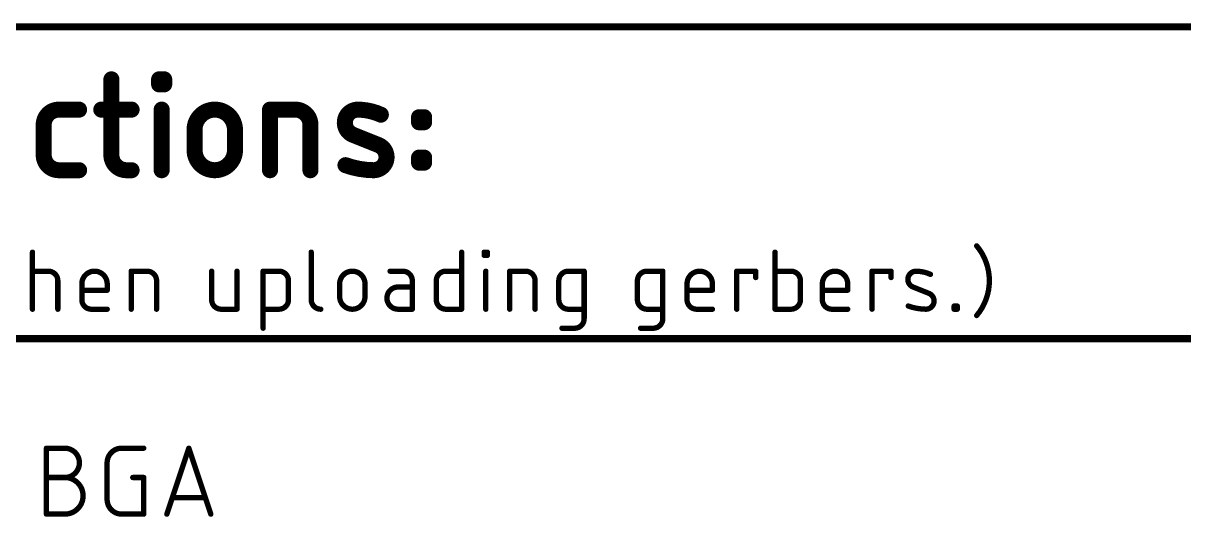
# Model space of a CAD drawing. Extents: x -25 to 77, y -62 to 26.
# Drawn here: x 3.73 to 36.8, y -25.4 to -11.33 of the extents above; entities that cross this region are included whole.
import ezdxf

# ---------------------------------------------------------------- set-up
doc = ezdxf.new("R2010")
doc.units = 0
doc.layers.add('51', color=53, linetype='CONTINUOUS')

msp = doc.modelspace()

# ---------------------------------------------------------------- linework, layer by layer
at = {"layer": '51'}
for points, const_width in [([(-24.892, -11.43), (76.708, -11.43)], 0.2032), ([(6.2379, -12.9286), (6.2379, -15.0876)], 0.4572), ([(7.5987, -13.0725), (7.5987, -12.9286)], 0.4572), ([(7.5987, -12.9286), (7.7426, -12.9286)], 0.4572), ([(7.7426, -13.0725), (7.5987, -13.0725)], 0.4572), ([(7.7426, -12.9286), (7.7426, -13.0725)], 0.4572), ([(4.7419, -13.7922), (5.3176, -13.7922)], 0.4572), ([(5.95, -13.7922), (6.8136, -13.7922)], 0.4572), ([(7.6706, -15.5194), (7.6706, -13.7922)], 0.4572), ([(10.7585, -15.5194), (10.7585, -13.7922)], 0.4572), ([(10.7585, -13.7922), (11.4782, -13.7922)], 0.4572), ([(15.0056, -14.152), (15.0056, -14.0081)], 0.4572), ([(15.0056, -14.0081), (15.1495, -14.0081)], 0.4572), ([(15.1495, -14.0081), (15.1495, -14.152)], 0.4572), ([(4.3101, -15.0876), (4.3101, -14.224)], 0.4572), ([(8.6082, -14.9437), (8.6082, -14.3679)], 0.4572), ([(9.7596, -14.3679), (9.7596, -14.9437)], 0.4572), ([(11.91, -14.224), (11.91, -15.5194)], 0.4572), ([(15.1495, -14.152), (15.0056, -14.152)], 0.4572), ([(13.8445, -14.7997), (13.1248, -14.5119)], 0.4572), ([(15.0056, -15.3035), (15.0056, -15.1596)], 0.4572), ([(15.0056, -15.1596), (15.1495, -15.1596)], 0.4572), ([(15.1495, -15.3035), (15.0056, -15.3035)], 0.4572), ([(15.1495, -15.1596), (15.1495, -15.3035)], 0.4572), ([(5.3176, -15.5194), (4.7419, -15.5194)], 0.4572), ([(6.6697, -15.5194), (6.8136, -15.5194)], 0.4572), ([(3.9893, -19.4818), (3.9893, -17.8562)], 0.1524), ([(11.9328, -17.8562), (11.9328, -19.2109)], 0.1524), ([(16.2194, -17.8562), (16.2194, -19.4818)], 0.1524), ([(16.8624, -17.9465), (16.8624, -17.8562)], 0.1524), ([(16.8624, -17.8562), (16.9528, -17.8562)], 0.1524), ([(16.9528, -17.8562), (16.9528, -17.9465)], 0.1524), ([(25.1508, -17.8562), (25.1508, -19.4818)], 0.1524), ([(16.9528, -17.9465), (16.8624, -17.9465)], 0.1524), ([(3.9893, -18.3981), (4.4408, -18.3981)], 0.1524), ([(6.8029, -19.4818), (6.8029, -18.3981)], 0.1524), ([(6.8029, -18.3981), (7.2545, -18.3981)], 0.1524), ([(9.0955, -18.3981), (9.0955, -19.2109)], 0.1524), ([(9.818, -19.4818), (9.818, -18.3981)], 0.1524), ([(10.5617, -20.0237), (10.5617, -18.3981)], 0.1524), ([(10.5617, -18.3981), (11.0133, -18.3981)], 0.1524), ([(14.5417, -18.3981), (14.1804, -18.3981)], 0.1524), ([(15.7679, -18.3981), (16.2194, -18.3981)], 0.1524), ([(16.9076, -19.4818), (16.9076, -18.3981)], 0.1524), ([(17.5884, -19.4818), (17.5884, -18.3981)], 0.1524), ([(17.5884, -18.3981), (18.04, -18.3981)], 0.1524), ([(19.2588, -18.3981), (19.7104, -18.3981)], 0.1524), ([(19.7104, -18.3981), (19.7104, -19.7527)], 0.1524), ([(21.4993, -18.3981), (21.9509, -18.3981)], 0.1524), ([(21.9509, -18.3981), (21.9509, -19.7527)], 0.1524), ([(24.0578, -19.4818), (24.0578, -18.3981)], 0.1524), ([(24.0578, -18.3981), (24.5997, -18.3981)], 0.1524), ([(24.5997, -18.3981), (24.5997, -18.5787)], 0.1524), ([(25.6024, -18.3981), (25.1508, -18.3981)], 0.1524), ([(27.9135, -19.4818), (27.9135, -18.3981)], 0.1524), ([(27.9135, -18.3981), (28.4554, -18.3981)], 0.1524), ([(28.4554, -18.3981), (28.4554, -18.5787)], 0.1524), ([(4.7118, -18.669), (4.7118, -19.4818)], 0.1524), ([(5.3961, -19.2109), (5.3961, -18.7593)], 0.1524), ([(6.1186, -18.7593), (6.1186, -18.9399)], 0.1524), ([(7.5254, -18.669), (7.5254, -19.4818)], 0.1524), ([(11.2842, -18.669), (11.2842, -19.2109)], 0.1524), ([(12.7428, -19.1206), (12.7428, -18.7593)], 0.1524), ([(13.4652, -18.7593), (13.4652, -19.1206)], 0.1524), ([(14.8126, -18.8496), (14.4062, -18.8496)], 0.1524), ([(14.8126, -19.4818), (14.8126, -18.669)], 0.1524), ([(15.4969, -19.2109), (15.4969, -18.669)], 0.1524), ([(18.3109, -18.669), (18.3109, -19.4818)], 0.1524), ([(18.9879, -19.2109), (18.9879, -18.669)], 0.1524), ([(21.2284, -19.2109), (21.2284, -18.669)], 0.1524), ([(22.6425, -19.2109), (22.6425, -18.7593)], 0.1524), ([(23.365, -18.7593), (23.365, -18.9399)], 0.1524), ([(25.8733, -19.2109), (25.8733, -18.669)], 0.1524), ([(26.4982, -19.2109), (26.4982, -18.7593)], 0.1524), ([(27.2207, -18.7593), (27.2207, -18.9399)], 0.1524), ([(29.5341, -19.0302), (29.0826, -18.8496)], 0.1524), ([(6.1186, -18.9399), (5.3961, -18.9399)], 0.1524), ([(23.365, -18.9399), (22.6425, -18.9399)], 0.1524), ([(27.2207, -18.9399), (26.4982, -18.9399)], 0.1524), ([(6.1186, -19.4818), (5.667, -19.4818)], 0.1524), ([(9.3664, -19.4818), (9.818, -19.4818)], 0.1524), ([(11.0133, -19.4818), (10.5617, -19.4818)], 0.1524), ([(14.4062, -19.4818), (14.8126, -19.4818)], 0.1524), ([(16.2194, -19.4818), (15.7679, -19.4818)], 0.1524), ([(19.7104, -19.4818), (19.2588, -19.4818)], 0.1524), ([(21.9509, -19.4818), (21.4993, -19.4818)], 0.1524), ([(23.365, -19.4818), (22.9135, -19.4818)], 0.1524), ([(25.1508, -19.4818), (25.6024, -19.4818)], 0.1524), ([(27.2207, -19.4818), (26.7692, -19.4818)], 0.1524), ([(30.2532, -19.4818), (30.2532, -19.3915)], 0.1524), ([(30.2532, -19.3915), (30.3435, -19.3915)], 0.1524), ([(30.3435, -19.4818), (30.2532, -19.4818)], 0.1524), ([(30.3435, -19.3915), (30.3435, -19.4818)], 0.1524), ([(19.4395, -20.0237), (19.0782, -20.0237)], 0.1524), ([(21.6799, -20.0237), (21.3187, -20.0237)], 0.1524), ([(-24.892, -20.32), (76.708, -20.32)], 0.2032), ([(4.3869, -25.3238), (4.3869, -23.4442)], 0.1524), ([(4.3869, -23.4442), (4.909, -23.4442)], 0.1524), ([(6.5337, -23.4442), (7.1603, -23.4442)], 0.1524), ([(7.8176, -25.3238), (8.4441, -23.4442)], 0.1524), ([(8.4441, -23.4442), (9.0707, -25.3238)], 0.1524), ([(6.116, -24.9061), (6.116, -23.8619)], 0.1524), ([(4.3869, -24.2796), (4.909, -24.2796)], 0.1524), ([(6.847, -24.2796), (7.1603, -24.2796)], 0.1524), ([(7.1603, -24.2796), (7.1603, -25.3238)], 0.1524), ([(8.914, -24.8539), (7.9742, -24.8539)], 0.1524), ([(4.909, -25.3238), (4.3869, -25.3238)], 0.1524), ([(7.1603, -25.3238), (6.5337, -25.3238)], 0.1524)]:
    msp.add_lwpolyline(points, dxfattribs=dict(at, const_width=const_width))
for points, const_width in [([(6.3522, -12.9286, 1), (6.1236, -12.9286)], 0.2286), ([(7.713, -12.9286, 1), (7.4844, -12.9286)], 0.2286), ([(7.5987, -12.8143, 1), (7.5987, -13.0429)], 0.2286), ([(7.5987, -12.9582, 1), (7.5987, -13.1868)], 0.2286), ([(7.8569, -12.9286, 1), (7.6283, -12.9286)], 0.2286), ([(7.7426, -13.0429, 1), (7.7426, -12.8143)], 0.2286), ([(7.7426, -13.1868, 1), (7.7426, -12.9582)], 0.2286), ([(7.4844, -13.0725, 1), (7.713, -13.0725)], 0.2286), ([(7.6283, -13.0725, 1), (7.8569, -13.0725)], 0.2286), ([(4.7419, -13.7922, 0.4142), (4.3101, -14.224)], 0.4572), ([(4.7419, -13.6779, 1), (4.7419, -13.9065)], 0.2286), ([(4.7419, -13.9065, 1), (4.7419, -13.6779)], 0.2286), ([(5.3176, -13.9065, 1), (5.3176, -13.6779)], 0.2286), ([(5.95, -13.6779, 1), (5.95, -13.9065)], 0.2286), ([(6.8136, -13.9065, 1), (6.8136, -13.6779)], 0.2286), ([(7.7849, -13.7922, 1), (7.5563, -13.7922)], 0.2286), ([(9.7596, -14.3679, 1), (8.6082, -14.3679)], 0.4572), ([(10.8728, -13.7922, 1), (10.6442, -13.7922)], 0.2286), ([(10.7585, -13.6779, 1), (10.7585, -13.9065)], 0.2286), ([(11.91, -14.224, 0.4142), (11.4782, -13.7922)], 0.4572), ([(11.4782, -13.6779, 1), (11.4782, -13.9065)], 0.2286), ([(11.4782, -13.9065, 1), (11.4782, -13.6779)], 0.2286), ([(13.2688, -13.7922, 0.8318), (13.1248, -14.5119)], 0.4572), ([(13.2704, -13.6779, 1), (13.2671, -13.9065)], 0.2286), ([(13.9165, -13.9361, 0.1025), (13.2688, -13.7922)], 0.4572), ([(13.2671, -13.9065, 1), (13.2704, -13.6779)], 0.2286), ([(13.8695, -14.0404, 1), (13.9634, -13.8319)], 0.2286), ([(15.1199, -14.0081, 1), (14.8913, -14.0081)], 0.2286), ([(15.0056, -13.8938, 1), (15.0056, -14.1224)], 0.2286), ([(15.2638, -14.0081, 1), (15.0352, -14.0081)], 0.2286), ([(15.1495, -14.1224, 1), (15.1495, -13.8938)], 0.2286), ([(4.4244, -14.224, 1), (4.1958, -14.224)], 0.2286), ([(4.1958, -14.224, 1), (4.4244, -14.224)], 0.2286), ([(8.7225, -14.3679, 1), (8.4939, -14.3679)], 0.2286), ([(9.8739, -14.3679, 1), (9.6453, -14.3679)], 0.2286), ([(12.0243, -14.224, 1), (11.7957, -14.224)], 0.2286), ([(11.7957, -14.224, 1), (12.0243, -14.224)], 0.2286), ([(15.0056, -14.0377, 1), (15.0056, -14.2663)], 0.2286), ([(14.8913, -14.152, 1), (15.1199, -14.152)], 0.2286), ([(15.0352, -14.152, 1), (15.2638, -14.152)], 0.2286), ([(15.1495, -14.2663, 1), (15.1495, -14.0377)], 0.2286), ([(8.4939, -14.3679, 1), (8.7225, -14.3679)], 0.2286), ([(9.6453, -14.3679, 1), (9.8739, -14.3679)], 0.2286), ([(13.1673, -14.4057, 1), (13.0824, -14.618)], 0.2286), ([(13.0824, -14.618, 1), (13.1673, -14.4057)], 0.2286), ([(4.3101, -15.0876, 0.4142), (4.7419, -15.5194)], 0.4572), ([(4.4244, -15.0876, 1), (4.1958, -15.0876)], 0.2286), ([(6.2379, -15.0876, 0.4142), (6.6697, -15.5194)], 0.4572), ([(6.3522, -15.0876, 1), (6.1236, -15.0876)], 0.2286), ([(8.6081, -14.9437, 1), (9.7596, -14.9437)], 0.4572), ([(8.7224, -14.9437, 1), (8.4938, -14.9437)], 0.2286), ([(8.4939, -14.9437, 1), (8.7225, -14.9437)], 0.2286), ([(9.8739, -14.9437, 1), (9.6453, -14.9437)], 0.2286), ([(9.6453, -14.9437, 1), (9.8739, -14.9437)], 0.2286), ([(13.7006, -15.5194, 0.8318), (13.8445, -14.7997)], 0.4572), ([(13.8869, -14.6936, 1), (13.802, -14.9059)], 0.2286), ([(13.802, -14.9059, 1), (13.8869, -14.6936)], 0.2286), ([(4.1958, -15.0876, 1), (4.4244, -15.0876)], 0.2286), ([(6.1236, -15.0876, 1), (6.3522, -15.0876)], 0.2286), ([(12.9476, -15.2679, 1), (12.8702, -15.483)], 0.2286), ([(12.9089, -15.3755, 0.083), (13.7006, -15.5194)], 0.4572), ([(15.1199, -15.1596, 1), (14.8913, -15.1596)], 0.2286), ([(15.0056, -15.0453, 1), (15.0056, -15.2739)], 0.2286), ([(15.0056, -15.1892, 1), (15.0056, -15.4178)], 0.2286), ([(14.8913, -15.3035, 1), (15.1199, -15.3035)], 0.2286), ([(15.2638, -15.1596, 1), (15.0352, -15.1596)], 0.2286), ([(15.0352, -15.3035, 1), (15.2638, -15.3035)], 0.2286), ([(15.1495, -15.2739, 1), (15.1495, -15.0453)], 0.2286), ([(15.1495, -15.4178, 1), (15.1495, -15.1892)], 0.2286), ([(4.7419, -15.4051, 1), (4.7419, -15.6337)], 0.2286), ([(4.7419, -15.6337, 1), (4.7419, -15.4051)], 0.2286), ([(5.3176, -15.6337, 1), (5.3176, -15.4051)], 0.2286), ([(6.6697, -15.4051, 1), (6.6697, -15.6337)], 0.2286), ([(6.6697, -15.6337, 1), (6.6697, -15.4051)], 0.2286), ([(6.8136, -15.6337, 1), (6.8136, -15.4051)], 0.2286), ([(7.5563, -15.5194, 1), (7.7849, -15.5194)], 0.2286), ([(10.6442, -15.5194, 1), (10.8728, -15.5194)], 0.2286), ([(11.7957, -15.5194, 1), (12.0243, -15.5194)], 0.2286), ([(13.7022, -15.4051, 1), (13.6989, -15.6337)], 0.2286), ([(13.6989, -15.6337, 1), (13.7022, -15.4051)], 0.2286), ([(4.0274, -17.8562, 1), (3.9512, -17.8562)], 0.0762), ([(11.9709, -17.8562, 1), (11.8947, -17.8562)], 0.0762), ([(16.2575, -17.8562, 1), (16.1813, -17.8562)], 0.0762), ([(16.9005, -17.8562, 1), (16.8243, -17.8562)], 0.0762), ([(16.8624, -17.8181, 1), (16.8624, -17.8943)], 0.0762), ([(16.9909, -17.8562, 1), (16.9147, -17.8562)], 0.0762), ([(16.9528, -17.8943, 1), (16.9528, -17.8181)], 0.0762), ([(25.1889, -17.8562, 1), (25.1127, -17.8562)], 0.0762), ([(31.2569, -18.669, 0.1762), (30.8956, -17.6756)], 0.1524), ([(30.9248, -17.6511, 1), (30.8664, -17.7001)], 0.0762), ([(16.8624, -17.9084, 1), (16.8624, -17.9846)], 0.0762), ([(16.8243, -17.9465, 1), (16.9005, -17.9465)], 0.0762), ([(16.9147, -17.9465, 1), (16.9909, -17.9465)], 0.0762), ([(16.9528, -17.9846, 1), (16.9528, -17.9084)], 0.0762), ([(3.9893, -18.36, 1), (3.9893, -18.4362)], 0.0762), ([(4.7118, -18.669, 0.4142), (4.4408, -18.3981)], 0.1524), ([(4.4408, -18.36, 1), (4.4408, -18.4362)], 0.0762), ([(4.4408, -18.4362, 1), (4.4408, -18.36)], 0.0762), ([(6.1186, -18.7593, 1), (5.3961, -18.7593)], 0.1524), ([(6.841, -18.3981, 1), (6.7648, -18.3981)], 0.0762), ([(6.8029, -18.36, 1), (6.8029, -18.4362)], 0.0762), ([(7.2545, -18.36, 1), (7.2544, -18.4362)], 0.0762), ([(7.5254, -18.669, 0.4142), (7.2545, -18.3981)], 0.1524), ([(7.2545, -18.4362, 1), (7.2545, -18.36)], 0.0762), ([(9.1336, -18.3981, 1), (9.0574, -18.3981)], 0.0762), ([(9.8561, -18.3981, 1), (9.7799, -18.3981)], 0.0762), ([(10.5998, -18.3981, 1), (10.5236, -18.3981)], 0.0762), ([(10.5617, -18.36, 1), (10.5617, -18.4362)], 0.0762), ([(11.2842, -18.669, 0.4142), (11.0133, -18.3981)], 0.1524), ([(11.0133, -18.36, 1), (11.0133, -18.4362)], 0.0762), ([(11.0133, -18.4362, 1), (11.0133, -18.36)], 0.0762), ([(13.4652, -18.7593, 1), (12.7428, -18.7593)], 0.1524), ([(14.1804, -18.36, 1), (14.1804, -18.4362)], 0.0762), ([(14.8126, -18.669, 0.4142), (14.5417, -18.3981)], 0.1524), ([(14.5417, -18.36, 1), (14.5417, -18.4362)], 0.0762), ([(14.5417, -18.4362, 1), (14.5417, -18.36)], 0.0762), ([(15.7679, -18.3981, 0.4142), (15.4969, -18.669)], 0.1524), ([(15.7679, -18.36, 1), (15.7679, -18.4362)], 0.0762), ([(15.7679, -18.4362, 1), (15.7679, -18.36)], 0.0762), ([(16.2194, -18.4362, 1), (16.2194, -18.36)], 0.0762), ([(16.9457, -18.3981, 1), (16.8695, -18.3981)], 0.0762), ([(17.6265, -18.3981, 1), (17.5503, -18.3981)], 0.0762), ([(17.5884, -18.36, 1), (17.5884, -18.4362)], 0.0762), ([(18.3109, -18.669, 0.4142), (18.04, -18.3981)], 0.1524), ([(18.04, -18.36, 1), (18.04, -18.4362)], 0.0762), ([(18.04, -18.4362, 1), (18.04, -18.36)], 0.0762), ([(19.2588, -18.3981, 0.4142), (18.9879, -18.669)], 0.1524), ([(19.2588, -18.36, 1), (19.2588, -18.4362)], 0.0762), ([(19.2588, -18.4362, 1), (19.2588, -18.36)], 0.0762), ([(19.7485, -18.3981, 1), (19.6723, -18.3981)], 0.0762), ([(19.7104, -18.4362, 1), (19.7104, -18.36)], 0.0762), ([(21.4993, -18.3981, 0.4142), (21.2284, -18.669)], 0.1524), ([(21.4993, -18.36, 1), (21.4993, -18.4362)], 0.0762), ([(21.4993, -18.4362, 1), (21.4993, -18.36)], 0.0762), ([(21.989, -18.3981, 1), (21.9128, -18.3981)], 0.0762), ([(21.9509, -18.4362, 1), (21.9509, -18.36)], 0.0762), ([(23.365, -18.7593, 1), (22.6425, -18.7593)], 0.1524), ([(24.0959, -18.3981, 1), (24.0197, -18.3981)], 0.0762), ([(24.0578, -18.36, 1), (24.0578, -18.4362)], 0.0762), ([(24.6378, -18.3981, 1), (24.5616, -18.3981)], 0.0762), ([(24.5997, -18.4362, 1), (24.5997, -18.36)], 0.0762), ([(25.1508, -18.36, 1), (25.1508, -18.4362)], 0.0762), ([(25.8733, -18.669, 0.4142), (25.6024, -18.3981)], 0.1524), ([(25.6024, -18.36, 1), (25.6024, -18.4362)], 0.0762), ([(25.6024, -18.4362, 1), (25.6024, -18.36)], 0.0762), ([(27.2207, -18.7593, 1), (26.4982, -18.7593)], 0.1524), ([(27.9516, -18.3981, 1), (27.8754, -18.3981)], 0.0762), ([(27.9135, -18.36, 1), (27.9135, -18.4362)], 0.0762), ([(28.4935, -18.3981, 1), (28.4173, -18.3981)], 0.0762), ([(28.4554, -18.4362, 1), (28.4554, -18.36)], 0.0762), ([(29.1729, -18.3981, 0.8318), (29.0826, -18.8496)], 0.1524), ([(29.1734, -18.36, 1), (29.1723, -18.4362)], 0.0762), ([(29.5793, -18.4884, 0.1026), (29.1729, -18.3981)], 0.1524), ([(29.1723, -18.4362, 1), (29.1734, -18.36)], 0.0762), ([(29.5636, -18.5231, 1), (29.5949, -18.4536)], 0.0762), ([(4.7499, -18.669, 1), (4.6737, -18.669)], 0.0762), ([(4.6737, -18.669, 1), (4.7499, -18.669)], 0.0762), ([(5.4342, -18.7593, 1), (5.358, -18.7593)], 0.0762), ([(5.358, -18.7593, 1), (5.4342, -18.7593)], 0.0762), ([(6.1567, -18.7593, 1), (6.0805, -18.7593)], 0.0762), ([(6.0805, -18.7593, 1), (6.1567, -18.7593)], 0.0762), ([(7.5635, -18.669, 1), (7.4873, -18.669)], 0.0762), ([(7.4873, -18.669, 1), (7.5635, -18.669)], 0.0762), ([(11.3223, -18.669, 1), (11.2461, -18.669)], 0.0762), ([(11.2461, -18.669, 1), (11.3223, -18.669)], 0.0762), ([(12.7809, -18.7593, 1), (12.7047, -18.7593)], 0.0762), ([(12.7047, -18.7593, 1), (12.7809, -18.7593)], 0.0762), ([(13.5033, -18.7593, 1), (13.4271, -18.7593)], 0.0762), ([(13.4271, -18.7593, 1), (13.5033, -18.7593)], 0.0762), ([(14.4062, -18.8496, 1), (14.4062, -19.4818)], 0.1524), ([(14.4062, -18.8115, 1), (14.4062, -18.8877)], 0.0762), ([(14.4062, -18.8877, 1), (14.4062, -18.8115)], 0.0762), ([(14.8507, -18.669, 1), (14.7745, -18.669)], 0.0762), ([(14.7745, -18.669, 1), (14.8507, -18.669)], 0.0762), ([(14.8126, -18.8877, 1), (14.8126, -18.8115)], 0.0762), ([(15.535, -18.669, 1), (15.4588, -18.669)], 0.0762), ([(15.4588, -18.669, 1), (15.535, -18.669)], 0.0762), ([(18.349, -18.669, 1), (18.2728, -18.669)], 0.0762), ([(18.2728, -18.669, 1), (18.349, -18.669)], 0.0762), ([(19.026, -18.669, 1), (18.9498, -18.669)], 0.0762), ([(18.9498, -18.669, 1), (19.026, -18.669)], 0.0762), ([(21.2665, -18.669, 1), (21.1903, -18.669)], 0.0762), ([(21.1903, -18.669, 1), (21.2665, -18.669)], 0.0762), ([(22.6806, -18.7593, 1), (22.6044, -18.7593)], 0.0762), ([(22.6044, -18.7593, 1), (22.6806, -18.7593)], 0.0762), ([(23.4031, -18.7593, 1), (23.3269, -18.7593)], 0.0762), ([(23.3269, -18.7593, 1), (23.4031, -18.7593)], 0.0762), ([(24.5616, -18.5787, 1), (24.6378, -18.5787)], 0.0762), ([(25.9114, -18.669, 1), (25.8352, -18.669)], 0.0762), ([(25.8352, -18.669, 1), (25.9114, -18.669)], 0.0762), ([(26.5363, -18.7593, 1), (26.4601, -18.7593)], 0.0762), ([(26.4601, -18.7593, 1), (26.5363, -18.7593)], 0.0762), ([(27.2588, -18.7593, 1), (27.1826, -18.7593)], 0.0762), ([(27.1826, -18.7593, 1), (27.2588, -18.7593)], 0.0762), ([(28.4173, -18.5787, 1), (28.4935, -18.5787)], 0.0762), ([(29.0967, -18.8143, 1), (29.0684, -18.885)], 0.0762), ([(29.0684, -18.885, 1), (29.0967, -18.8142)], 0.0762), ([(30.8956, -19.6624, 0.1762), (31.2569, -18.669)], 0.1524), ([(31.2949, -18.669, 1), (31.2188, -18.669)], 0.0762), ([(31.2188, -18.669, 1), (31.2949, -18.669)], 0.0762), ([(5.3961, -18.9018, 1), (5.3961, -18.978)], 0.0762), ([(5.3961, -19.2109, 0.4142), (5.667, -19.4818)], 0.1524), ([(5.4342, -19.2109, 1), (5.358, -19.2109)], 0.0762), ([(5.358, -19.2109, 1), (5.4342, -19.2109)], 0.0762), ([(6.0805, -18.9399, 1), (6.1567, -18.9399)], 0.0762), ([(6.1186, -18.978, 1), (6.1186, -18.9018)], 0.0762), ([(9.0955, -19.2109, 0.4142), (9.3664, -19.4818)], 0.1524), ([(9.1336, -19.2109, 1), (9.0574, -19.2109)], 0.0762), ([(9.0574, -19.2109, 1), (9.1336, -19.2109)], 0.0762), ([(11.0133, -19.4818, 0.4142), (11.2842, -19.2109)], 0.1524), ([(11.3223, -19.2109, 1), (11.2461, -19.2109)], 0.0762), ([(11.2461, -19.2109, 1), (11.3223, -19.2109)], 0.0762), ([(11.9328, -19.2109, 0.4142), (12.2037, -19.4818)], 0.1524), ([(11.9709, -19.2109, 1), (11.8947, -19.2109)], 0.0762), ([(11.8947, -19.2109, 1), (11.9709, -19.2109)], 0.0762), ([(12.7428, -19.1206, 1), (13.4652, -19.1206)], 0.1524), ([(12.7809, -19.1206, 1), (12.7047, -19.1206)], 0.0762), ([(12.7047, -19.1206, 1), (12.7809, -19.1206)], 0.0762), ([(13.5033, -19.1206, 1), (13.4271, -19.1206)], 0.0762), ([(13.4271, -19.1206, 1), (13.5033, -19.1206)], 0.0762), ([(15.4969, -19.2109, 0.4142), (15.7679, -19.4818)], 0.1524), ([(15.535, -19.2109, 1), (15.4588, -19.2109)], 0.0762), ([(15.4588, -19.2109, 1), (15.535, -19.2109)], 0.0762), ([(18.9879, -19.2109, 0.4142), (19.2588, -19.4818)], 0.1524), ([(19.026, -19.2109, 1), (18.9498, -19.2109)], 0.0762), ([(18.9498, -19.2109, 1), (19.026, -19.2109)], 0.0762), ([(21.2284, -19.2109, 0.4142), (21.4993, -19.4818)], 0.1524), ([(21.2665, -19.2109, 1), (21.1903, -19.2109)], 0.0762), ([(21.1903, -19.2109, 1), (21.2665, -19.2109)], 0.0762), ([(22.6425, -18.9018, 1), (22.6425, -18.978)], 0.0762), ([(22.6425, -19.2109, 0.4142), (22.9135, -19.4818)], 0.1524), ([(22.6806, -19.2109, 1), (22.6044, -19.2109)], 0.0762), ([(22.6044, -19.2109, 1), (22.6806, -19.2109)], 0.0762), ([(23.3269, -18.9399, 1), (23.4031, -18.9399)], 0.0762), ([(23.365, -18.978, 1), (23.365, -18.9018)], 0.0762), ([(25.6024, -19.4818, 0.4142), (25.8733, -19.2109)], 0.1524), ([(25.9114, -19.2109, 1), (25.8352, -19.2109)], 0.0762), ([(25.8352, -19.2109, 1), (25.9114, -19.2109)], 0.0762), ([(26.4982, -18.9018, 1), (26.4982, -18.978)], 0.0762), ([(26.4982, -19.2109, 0.4142), (26.7692, -19.4818)], 0.1524), ([(26.5363, -19.2109, 1), (26.4601, -19.2109)], 0.0762), ([(26.4601, -19.2109, 1), (26.5363, -19.2109)], 0.0762), ([(27.1826, -18.9399, 1), (27.2588, -18.9399)], 0.0762), ([(27.2207, -18.978, 1), (27.2207, -18.9018)], 0.0762), ([(29.4438, -19.4818, 0.8318), (29.5341, -19.0302)], 0.1524), ([(29.5483, -18.9949, 1), (29.52, -19.0656)], 0.0762), ([(29.52, -19.0656, 1), (29.5483, -18.9949)], 0.0762), ([(3.9512, -19.4818, 1), (4.0274, -19.4818)], 0.0762), ([(4.6737, -19.4818, 1), (4.7499, -19.4818)], 0.0762), ([(5.667, -19.4437, 1), (5.667, -19.5199)], 0.0762), ([(5.667, -19.5199, 1), (5.667, -19.4437)], 0.0762), ([(6.1186, -19.5199, 1), (6.1186, -19.4437)], 0.0762), ([(6.7648, -19.4818, 1), (6.841, -19.4818)], 0.0762), ([(7.4873, -19.4818, 1), (7.5635, -19.4818)], 0.0762), ([(9.3664, -19.4437, 1), (9.3664, -19.5199)], 0.0762), ([(9.3664, -19.5199, 1), (9.3664, -19.4437)], 0.0762), ([(9.7799, -19.4818, 1), (9.8561, -19.4818)], 0.0762), ([(9.818, -19.5199, 1), (9.818, -19.4437)], 0.0762), ([(10.5617, -19.4437, 1), (10.5617, -19.5199)], 0.0762), ([(11.0133, -19.4437, 1), (11.0133, -19.5199)], 0.0762), ([(11.0133, -19.5199, 1), (11.0133, -19.4437)], 0.0762), ([(12.2037, -19.5199, 1), (12.2037, -19.4437)], 0.0762), ([(14.4062, -19.4437, 1), (14.4062, -19.5199)], 0.0762), ([(14.4062, -19.5199, 1), (14.4062, -19.4437)], 0.0762), ([(14.7745, -19.4818, 1), (14.8507, -19.4818)], 0.0762), ([(14.8126, -19.5199, 1), (14.8126, -19.4437)], 0.0762), ([(15.7679, -19.4437, 1), (15.7679, -19.5199)], 0.0762), ([(15.7679, -19.5199, 1), (15.7679, -19.4437)], 0.0762), ([(16.1813, -19.4818, 1), (16.2575, -19.4818)], 0.0762), ([(16.2194, -19.5199, 1), (16.2194, -19.4437)], 0.0762), ([(16.8695, -19.4818, 1), (16.9457, -19.4818)], 0.0762), ([(17.5503, -19.4818, 1), (17.6265, -19.4818)], 0.0762), ([(18.2728, -19.4818, 1), (18.349, -19.4818)], 0.0762), ([(19.2588, -19.4437, 1), (19.2588, -19.5199)], 0.0762), ([(19.2588, -19.5199, 1), (19.2588, -19.4437)], 0.0762), ([(19.7104, -19.5199, 1), (19.7104, -19.4437)], 0.0762), ([(21.4993, -19.4437, 1), (21.4993, -19.5199)], 0.0762), ([(21.4993, -19.5199, 1), (21.4993, -19.4437)], 0.0762), ([(21.9509, -19.5199, 1), (21.9509, -19.4437)], 0.0762), ([(22.9135, -19.4437, 1), (22.9135, -19.5199)], 0.0762), ([(22.9135, -19.5199, 1), (22.9135, -19.4437)], 0.0762), ([(23.365, -19.5199, 1), (23.365, -19.4437)], 0.0762), ([(24.0197, -19.4818, 1), (24.0959, -19.4818)], 0.0762), ([(25.1508, -19.4437, 1), (25.1508, -19.5199)], 0.0762), ([(25.1127, -19.4818, 1), (25.1889, -19.4818)], 0.0762), ([(25.6024, -19.4437, 1), (25.6024, -19.5199)], 0.0762), ([(25.6024, -19.5199, 1), (25.6024, -19.4437)], 0.0762), ([(26.7692, -19.4437, 1), (26.7692, -19.5199)], 0.0762), ([(26.7692, -19.5199, 1), (26.7692, -19.4437)], 0.0762), ([(27.2207, -19.5199, 1), (27.2207, -19.4437)], 0.0762), ([(27.8754, -19.4818, 1), (27.9516, -19.4818)], 0.0762), ([(28.96, -19.3556, 1), (28.9342, -19.4273)], 0.0762), ([(28.9471, -19.3915, 0.083), (29.4438, -19.4818)], 0.1524), ([(29.4444, -19.4437, 1), (29.4433, -19.5199)], 0.0762), ([(29.4433, -19.5199, 1), (29.4444, -19.4437)], 0.0762), ([(30.2913, -19.3915, 1), (30.2151, -19.3915)], 0.0762), ([(30.2532, -19.3534, 1), (30.2532, -19.4296)], 0.0762), ([(30.2532, -19.4437, 1), (30.2532, -19.5199)], 0.0762), ([(30.2151, -19.4818, 1), (30.2913, -19.4818)], 0.0762), ([(30.3816, -19.3915, 1), (30.3054, -19.3915)], 0.0762), ([(30.3054, -19.4818, 1), (30.3816, -19.4818)], 0.0762), ([(30.3435, -19.4296, 1), (30.3435, -19.3534)], 0.0762), ([(30.3435, -19.5199, 1), (30.3435, -19.4437)], 0.0762), ([(19.4395, -20.0237, 0.4142), (19.7104, -19.7527)], 0.1524), ([(19.7485, -19.7527, 1), (19.6723, -19.7527)], 0.0762), ([(19.6723, -19.7527, 1), (19.7485, -19.7527)], 0.0762), ([(21.6799, -20.0237, 0.4142), (21.9509, -19.7527)], 0.1524), ([(21.989, -19.7527, 1), (21.9128, -19.7527)], 0.0762), ([(21.9128, -19.7527, 1), (21.989, -19.7527)], 0.0762), ([(30.8664, -19.6379, 1), (30.9248, -19.6869)], 0.0762), ([(10.5236, -20.0237, 1), (10.5998, -20.0237)], 0.0762), ([(19.0782, -19.9856, 1), (19.0782, -20.0618)], 0.0762), ([(19.4395, -19.9856, 1), (19.4395, -20.0618)], 0.0762), ([(19.4395, -20.0618, 1), (19.4395, -19.9856)], 0.0762), ([(21.3187, -19.9856, 1), (21.3187, -20.0618)], 0.0762), ([(21.6799, -19.9856, 1), (21.6799, -20.0618)], 0.0762), ([(21.6799, -20.0618, 1), (21.6799, -19.9856)], 0.0762), ([(4.425, -23.4442, 1), (4.3488, -23.4442)], 0.0762), ([(4.3869, -23.4061, 1), (4.3869, -23.4823)], 0.0762), ([(4.909, -24.2796, 1), (4.909, -23.4442)], 0.1524), ([(4.909, -23.4061, 1), (4.909, -23.4823)], 0.0762), ([(4.909, -23.4823, 1), (4.909, -23.4061)], 0.0762), ([(6.5337, -23.4442, 0.4142), (6.116, -23.8619)], 0.1524), ([(6.5337, -23.4061, 1), (6.5337, -23.4823)], 0.0762), ([(6.5337, -23.4823, 1), (6.5337, -23.4061)], 0.0762), ([(7.1603, -23.4823, 1), (7.1603, -23.4061)], 0.0762), ([(8.4803, -23.4322, 1), (8.408, -23.4562)], 0.0762), ([(8.4803, -23.4562, 1), (8.408, -23.4322)], 0.0762), ([(6.1541, -23.8619, 1), (6.0779, -23.8619)], 0.0762), ([(6.0779, -23.8619, 1), (6.1541, -23.8619)], 0.0762), ([(4.3869, -24.2415, 1), (4.3869, -24.3177)], 0.0762), ([(4.909, -25.3238, 1), (4.909, -24.2796)], 0.1524), ([(4.909, -24.2415, 1), (4.909, -24.3177)], 0.0762), ([(4.909, -24.2415, 1), (4.909, -24.3177)], 0.0762), ([(4.909, -24.3177, 1), (4.909, -24.2415)], 0.0762), ([(6.847, -24.2415, 1), (6.847, -24.3177)], 0.0762), ([(7.1984, -24.2796, 1), (7.1222, -24.2796)], 0.0762), ([(7.1603, -24.3177, 1), (7.1603, -24.2415)], 0.0762), ([(7.9742, -24.8158, 1), (7.9742, -24.892)], 0.0762), ([(8.914, -24.892, 1), (8.914, -24.8158)], 0.0762), ([(6.116, -24.9061, 0.4142), (6.5337, -25.3238)], 0.1524), ([(6.1541, -24.9061, 1), (6.0779, -24.9061)], 0.0762), ([(6.0779, -24.9061, 1), (6.1541, -24.9061)], 0.0762), ([(4.3869, -25.2857, 1), (4.3869, -25.3619)], 0.0762), ([(4.3488, -25.3238, 1), (4.425, -25.3238)], 0.0762), ([(4.909, -25.2857, 1), (4.909, -25.3619)], 0.0762), ([(4.909, -25.3619, 1), (4.909, -25.2857)], 0.0762), ([(6.5337, -25.2857, 1), (6.5337, -25.3619)], 0.0762), ([(6.5337, -25.3619, 1), (6.5337, -25.2857)], 0.0762), ([(7.1222, -25.3238, 1), (7.1984, -25.3238)], 0.0762), ([(7.1603, -25.3619, 1), (7.1603, -25.2857)], 0.0762), ([(7.7815, -25.3118, 1), (7.8537, -25.3358)], 0.0762), ([(9.0345, -25.3358, 1), (9.1068, -25.3118)], 0.0762)]:
    msp.add_lwpolyline(points, format="xyb", dxfattribs=dict(at, const_width=const_width))

doc.saveas('drawing.dxf')
